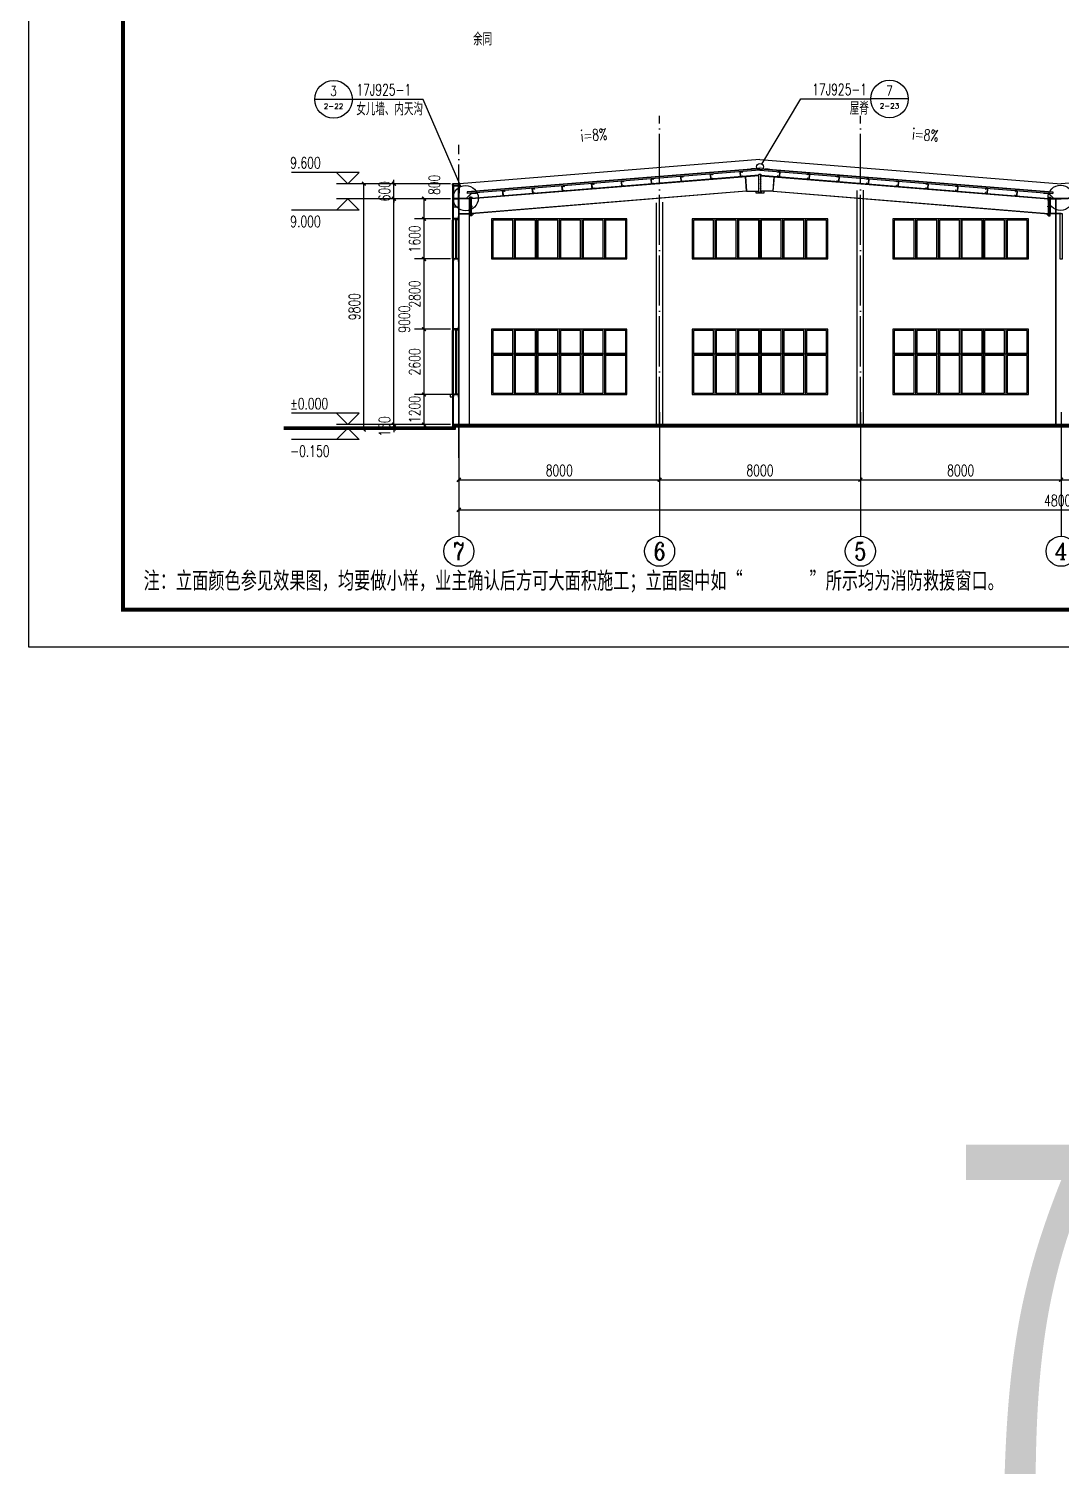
# Model space of a CAD drawing. Header units: millimetres. Extents: x 4455189 to 4808172, y 18512388 to 19204582.
# Drawn here: x 4697874 to 4739008, y 18523259 to 18580855 of the extents above; entities that cross this region are included whole.
import ezdxf
from ezdxf.enums import TextEntityAlignment as Align

# ---------------------------------------------------------------- set-up
doc = ezdxf.new("R2010")
doc.units = ezdxf.units.MM
doc.header["$LTSCALE"] = 1000
doc.header["$MEASUREMENT"] = 0
doc.linetypes.add('DOTE', pattern=[2.42, 2, -0.2, 0.02, -0.2])
doc.layers.get('Defpoints').update_dxf_attribs({"color": 1})
for name, color, linetype in [('0 - 立面线', 7, 'Continuous'), ('AXIS_TEXT', 7, 'Continuous'), ('AXIS_外部', 171, 'Continuous'), ('COLUMN', 2, 'Continuous'), ('DIM_IDEN', 171, 'Continuous'), ('DOTE', 250, 'DOTE'), ('PUB_DIM', 161, 'Continuous'), ('PUB_TEXT', 7, 'Continuous'), ('PUB_WALL', 9, 'Continuous'), ('TK', 4, 'Continuous'), ('WALL', 9, 'Continuous'), ('WINDOW', 140, 'Continuous'), ('YS', 130, 'Continuous'), ('梁柱', 3, 'Continuous'), ('窗', 132, 'Continuous'), ('立面线条', 7, 'Continuous'), ('门', 6, 'Continuous')]:
    doc.layers.add(name, color=color, linetype=linetype)
doc.styles.add('_TCH_AXIS', font='COMPLEX', dxfattribs={"bigfont": 'GBCBIG'})
doc.styles.add('_TCH_DIM', font='SIMPLEX', dxfattribs={"bigfont": 'GBCBIG'})
doc.styles.add('_TCH_DIM_T3', font='SIMPLEX', dxfattribs={"width": 0.705882, "bigfont": 'GBCBIG'})
doc.styles.add('_TCH_LABEL', font='COMPLEX', dxfattribs={"bigfont": 'GBCBIG'})
doc.styles.add('COMPLEX', font='COMPLEX')
doc.styles.add('HT', font='simhei.ttf', dxfattribs={"width": 0.7})
doc.dimstyles.new('_TCH_ARCH&&150', dxfattribs={"dimtxt": 446.25, "dimasz": 150, "dimexe": 375, "dimexo": 450, "dimgap": 150, "dimtad": 1, "dimdec": 0, "dimzin": 0, "dimdsep": 46, "dimtxsty": '_TCH_DIM_T3', "dimblk": 'ARCHTICK', "dimcen": 0.09, "dimclrt": 7, "dimazin": 2, "dimtfac": 1, "dimtdec": 0, "dimtix": 1, "dimtmove": 2, "dimatfit": 3, "dimfxl": 0, "dimtolj": 1, "dimtzin": 0, "dimarcsym": 0})

# ---------------------------------------------------------------- blocks, each defined once
blk = doc.blocks.new('A$C6E6B7AEC')
at = {"layer": 'YS'}
for p, q in [((0, 0), (0, 75)), ((0, 75), (20, 75)), ((2, 2), (2, 72)), ((2, 72), (20, 72)), ((198, 2), (2, 2)), ((20, 72), (20, 75)), ((180, 75), (200, 75)), ((180, 72), (180, 75)), ((180, 72), (198, 72)), ((198, 72), (198, 2)), ((200, 75), (200, 0)), ((200, 0), (0, 0))]:
    blk.add_line(p, q, dxfattribs=at)
blk = doc.blocks.new('A$C25862AEB')
at = {"layer": 'YS'}
for p, q in [((200, 75), (0, 75)), ((0, 75), (0, 0)), ((0, 0), (20, 0)), ((198, 72), (2, 72)), ((2, 72), (2, 2)), ((2, 2), (20, 2)), ((205, 81), (5, 81)), ((5, 81), (5, 75)), ((205, 75), (5, 75)), ((20, 2), (20, 0)), ((180, 2), (198, 2)), ((180, 2), (180, 0)), ((180, 0), (200, 0)), ((198, 2), (198, 72)), ((200, 0), (200, 75))]:
    blk.add_line(p, q, dxfattribs=at)
blk = doc.blocks.new('A$C6EE6551E')
at = {"layer": 'COLUMN'}
blk.add_hatch(color=256, dxfattribs=at).paths.add_polyline_path([(5, 195), (75, 200), (77, 175), (82, 175), (80, 205), (0, 200), (13, 0), (93, 5), (91, 35), (86, 35), (88, 10), (18, 5)])
blk.add_lwpolyline([(93, 5), (13, 0), (0, 200), (80, 205), (82, 175), (77, 175), (75, 200), (5, 195), (18, 5), (88, 10), (86, 35), (91, 35)], close=True, dxfattribs=at)
blk = doc.blocks.new('GeYuanFrame_60655677', base_point=(18.76, 4.34))
at = {"layer": 'TK'}
blk.add_lwpolyline([(18.76, 424.34), (612.76, 424.34), (612.76, 4.34), (18.76, 4.34), (18.76, 424.34)], dxfattribs=at)
at = {"layer": 'TK', "const_width": 1}
blk.add_lwpolyline([(602.76, 414.34), (43.76, 414.34), (43.76, 14.34), (602.76, 14.34)], close=True, dxfattribs=at)
blk = doc.blocks.new('_ArchTick')
at = {"color": 0, "linetype": 'ByBlock', "const_width": 0.4}
blk.add_lwpolyline([(-0.5, -0.5), (0.5, 0.5)], dxfattribs=at)
blk = doc.blocks.new('*D92')
at = {"layer": 'Defpoints', "color": 0}
for p in [(4713620, 18566287), (4715120, 18566287), (4715120, 18565087)]:
    blk.add_point(p, dxfattribs=at)
at = {"layer": 'PUB_DIM', "color": 0, "lineweight": -2}
for p, q in [((4714670, 18566287), (4713245, 18566287)), ((4713620, 18566287), (4713620, 18566437)), ((4713620, 18565087), (4713620, 18566287)), ((4714670, 18565087), (4713245, 18565087)), ((4713620, 18565087), (4713620, 18564937))]:
    blk.add_line(p, q, dxfattribs=at)
at = {"layer": 'PUB_DIM', "color": 0, "lineweight": -2, "xscale": 150, "yscale": 150, "zscale": 150}
for p, rotation in [((4713620, 18566287), 270), ((4713620, 18565087), 90)]:
    blk.add_blockref('_ArchTick', p, dxfattribs=dict(at, rotation=rotation))
at = {"layer": 'PUB_DIM', "color": 7, "insert": (4713247, 18565687), "char_height": 446.2, "attachment_point": 5, "rotation": 90, "style": '_TCH_DIM_T3'}
blk.add_mtext('\\A1;1200', dxfattribs=at)
blk = doc.blocks.new('*D93')
at = {"layer": 'Defpoints', "color": 0}
for p in [(4713620, 18568888), (4715120, 18568888), (4715120, 18566287)]:
    blk.add_point(p, dxfattribs=at)
at = {"layer": 'PUB_DIM', "color": 0, "lineweight": -2}
for p, q in [((4714670, 18568888), (4713245, 18568888)), ((4713620, 18566287), (4713620, 18568888)), ((4714670, 18566287), (4713245, 18566287))]:
    blk.add_line(p, q, dxfattribs=at)
at = {"layer": 'PUB_DIM', "color": 0, "lineweight": -2, "xscale": 150, "yscale": 150, "zscale": 150}
for p, rotation in [((4713620, 18568888), 90), ((4713620, 18566287), 270)]:
    blk.add_blockref('_ArchTick', p, dxfattribs=dict(at, rotation=rotation))
at = {"layer": 'PUB_DIM', "color": 7, "insert": (4713247, 18567587), "char_height": 446.2, "attachment_point": 5, "rotation": 90, "style": '_TCH_DIM_T3'}
blk.add_mtext('\\A1;2600', dxfattribs=at)
blk = doc.blocks.new('*D94')
at = {"layer": 'Defpoints', "color": 0}
for p in [(4713620, 18571687), (4715120, 18571687), (4715120, 18568888)]:
    blk.add_point(p, dxfattribs=at)
at = {"layer": 'PUB_DIM', "color": 0, "lineweight": -2}
for p, q in [((4714670, 18571687), (4713245, 18571687)), ((4713620, 18568888), (4713620, 18571687)), ((4714670, 18568888), (4713245, 18568888))]:
    blk.add_line(p, q, dxfattribs=at)
at = {"layer": 'PUB_DIM', "color": 0, "lineweight": -2, "xscale": 150, "yscale": 150, "zscale": 150}
for p, rotation in [((4713620, 18571687), 90), ((4713620, 18568888), 270)]:
    blk.add_blockref('_ArchTick', p, dxfattribs=dict(at, rotation=rotation))
at = {"layer": 'PUB_DIM', "color": 7, "insert": (4713247, 18570287), "char_height": 446.2, "attachment_point": 5, "rotation": 90, "style": '_TCH_DIM_T3'}
blk.add_mtext('\\A1;2800', dxfattribs=at)
blk = doc.blocks.new('*D95')
at = {"layer": 'Defpoints', "color": 0}
for p in [(4713620, 18573287), (4715120, 18573287), (4715120, 18571687)]:
    blk.add_point(p, dxfattribs=at)
at = {"layer": 'PUB_DIM', "color": 0, "lineweight": -2}
for p, q in [((4714670, 18573287), (4713245, 18573287)), ((4713620, 18571687), (4713620, 18573287)), ((4714670, 18571687), (4713245, 18571687))]:
    blk.add_line(p, q, dxfattribs=at)
at = {"layer": 'PUB_DIM', "color": 0, "lineweight": -2, "xscale": 150, "yscale": 150, "zscale": 150}
for p, rotation in [((4713620, 18573287), 90), ((4713620, 18571687), 270)]:
    blk.add_blockref('_ArchTick', p, dxfattribs=dict(at, rotation=rotation))
at = {"layer": 'PUB_DIM', "color": 7, "insert": (4713247, 18572487), "char_height": 446.2, "attachment_point": 5, "rotation": 90, "style": '_TCH_DIM_T3'}
blk.add_mtext('\\A1;1600', dxfattribs=at)
blk = doc.blocks.new('*D96')
at = {"layer": 'Defpoints', "color": 0}
for p in [(4713620, 18574087), (4715120, 18574087), (4715120, 18573287)]:
    blk.add_point(p, dxfattribs=at)
at = {"layer": 'PUB_DIM', "color": 0, "lineweight": -2}
for p, q in [((4714670, 18574087), (4713245, 18574087)), ((4713620, 18573287), (4713620, 18574087)), ((4714670, 18573287), (4713245, 18573287))]:
    blk.add_line(p, q, dxfattribs=at)
at = {"layer": 'PUB_DIM', "color": 0, "lineweight": -2, "xscale": 150, "yscale": 150, "zscale": 150}
for p, rotation in [((4713620, 18574087), 90), ((4713620, 18573287), 270)]:
    blk.add_blockref('_ArchTick', p, dxfattribs=dict(at, rotation=rotation))
at = {"layer": 'PUB_DIM', "color": 7, "insert": (4714033, 18574642), "char_height": 446.2, "attachment_point": 5, "rotation": 90, "style": '_TCH_DIM_T3'}
blk.add_mtext('\\A1;800', dxfattribs=at)
blk = doc.blocks.new('*D97')
at = {"layer": 'Defpoints', "color": 0}
for p in [(4711220, 18574687), (4715120, 18574687), (4715120, 18564887)]:
    blk.add_point(p, dxfattribs=at)
at = {"layer": 'PUB_DIM', "color": 0, "lineweight": -2}
for p, q in [((4714670, 18574687), (4710845, 18574687)), ((4711220, 18564887), (4711220, 18574687)), ((4714670, 18564887), (4710845, 18564887))]:
    blk.add_line(p, q, dxfattribs=at)
at = {"layer": 'PUB_DIM', "color": 0, "lineweight": -2, "xscale": 150, "yscale": 150, "zscale": 150}
for p, rotation in [((4711220, 18574687), 90), ((4711220, 18564887), 270)]:
    blk.add_blockref('_ArchTick', p, dxfattribs=dict(at, rotation=rotation))
at = {"layer": 'PUB_DIM', "color": 7, "insert": (4710847, 18569787), "char_height": 446.2, "attachment_point": 5, "rotation": 90, "style": '_TCH_DIM_T3'}
blk.add_mtext('\\A1;9800', dxfattribs=at)
blk = doc.blocks.new('*D98')
at = {"layer": 'Defpoints', "color": 0}
for p in [(4712420, 18565087), (4715120, 18565087), (4715120, 18564937)]:
    blk.add_point(p, dxfattribs=at)
at = {"layer": 'PUB_DIM', "color": 0, "lineweight": -2}
for p, q in [((4714670, 18565087), (4712045, 18565087)), ((4714670, 18564937), (4712045, 18564937)), ((4712420, 18565087), (4712420, 18565237)), ((4712420, 18564937), (4712420, 18565087)), ((4712420, 18564937), (4712420, 18564787))]:
    blk.add_line(p, q, dxfattribs=at)
at = {"layer": 'PUB_DIM', "color": 0, "lineweight": -2, "xscale": 150, "yscale": 150, "zscale": 150}
for p, rotation in [((4712420, 18565087), 270), ((4712420, 18564937), 90)]:
    blk.add_blockref('_ArchTick', p, dxfattribs=dict(at, rotation=rotation))
at = {"layer": 'PUB_DIM', "color": 7, "insert": (4712047, 18565012), "char_height": 446.2, "attachment_point": 5, "rotation": 90, "style": '_TCH_DIM_T3'}
blk.add_mtext('\\A1;150', dxfattribs=at)
blk = doc.blocks.new('*D99')
at = {"layer": 'Defpoints', "color": 0}
for p in [(4712420, 18574087), (4715120, 18574087), (4715120, 18565087)]:
    blk.add_point(p, dxfattribs=at)
at = {"layer": 'PUB_DIM', "color": 0, "lineweight": -2}
for p, q in [((4714670, 18574087), (4712045, 18574087)), ((4712420, 18565087), (4712420, 18574087)), ((4714670, 18565087), (4712045, 18565087))]:
    blk.add_line(p, q, dxfattribs=at)
at = {"layer": 'PUB_DIM', "color": 0, "lineweight": -2, "xscale": 150, "yscale": 150, "zscale": 150}
for p, rotation in [((4712420, 18574087), 90), ((4712420, 18565087), 270)]:
    blk.add_blockref('_ArchTick', p, dxfattribs=dict(at, rotation=rotation))
at = {"layer": 'PUB_DIM', "color": 7, "insert": (4712833, 18569287), "char_height": 446.2, "attachment_point": 5, "rotation": 90, "style": '_TCH_DIM_T3'}
blk.add_mtext('\\A1;9000', dxfattribs=at)
blk = doc.blocks.new('*D100')
at = {"layer": 'Defpoints', "color": 0}
for p in [(4712420, 18574687), (4715120, 18574687), (4715120, 18574087)]:
    blk.add_point(p, dxfattribs=at)
at = {"layer": 'PUB_DIM', "color": 0, "lineweight": -2}
for p, q in [((4712420, 18574687), (4712420, 18574837)), ((4714670, 18574687), (4712045, 18574687)), ((4712420, 18574087), (4712420, 18574687)), ((4714670, 18574087), (4712045, 18574087)), ((4712420, 18574087), (4712420, 18573937))]:
    blk.add_line(p, q, dxfattribs=at)
at = {"layer": 'PUB_DIM', "color": 0, "lineweight": -2, "xscale": 150, "yscale": 150, "zscale": 150}
for p, rotation in [((4712420, 18574687), 270), ((4712420, 18574087), 90)]:
    blk.add_blockref('_ArchTick', p, dxfattribs=dict(at, rotation=rotation))
at = {"layer": 'PUB_DIM', "color": 7, "insert": (4712047, 18574387), "char_height": 446.2, "attachment_point": 5, "rotation": 90, "style": '_TCH_DIM_T3'}
blk.add_mtext('\\A1;600', dxfattribs=at)
blk = doc.blocks.new('*D103')
at = {"layer": 'AXIS_外部', "color": 0, "lineweight": -2}
for p, q in [((4739008, 18565137), (4739008, 18562512)), ((4747008, 18565137), (4747008, 18562512)), ((4739008, 18562887), (4747008, 18562887))]:
    blk.add_line(p, q, dxfattribs=at)
at = {"layer": 'Defpoints', "color": 0}
for p in [(4739008, 18565587), (4747008, 18565587), (4747008, 18562887)]:
    blk.add_point(p, dxfattribs=at)
at = {"layer": 'AXIS_外部', "color": 0, "lineweight": -2, "xscale": 150, "yscale": 150, "zscale": 150, "rotation": 180}
blk.add_blockref('_ArchTick', (4739008, 18562887), dxfattribs=at)
at = {"layer": 'AXIS_外部', "color": 0, "lineweight": -2, "xscale": 150, "yscale": 150, "zscale": 150}
blk.add_blockref('_ArchTick', (4747008, 18562887), dxfattribs=at)
at = {"layer": 'AXIS_外部', "color": 7, "insert": (4743008, 18563260), "char_height": 446.2, "attachment_point": 5, "style": '_TCH_DIM_T3'}
blk.add_mtext('\\A1;8000', dxfattribs=at)
blk = doc.blocks.new('*D104')
at = {"layer": 'AXIS_外部', "color": 0, "lineweight": -2}
for p, q in [((4731008, 18565137), (4731008, 18562512)), ((4739008, 18565137), (4739008, 18562512)), ((4731008, 18562887), (4739008, 18562887))]:
    blk.add_line(p, q, dxfattribs=at)
at = {"layer": 'Defpoints', "color": 0}
for p in [(4731008, 18565587), (4739008, 18565587), (4739008, 18562887)]:
    blk.add_point(p, dxfattribs=at)
at = {"layer": 'AXIS_外部', "color": 0, "lineweight": -2, "xscale": 150, "yscale": 150, "zscale": 150, "rotation": 180}
blk.add_blockref('_ArchTick', (4731008, 18562887), dxfattribs=at)
at = {"layer": 'AXIS_外部', "color": 0, "lineweight": -2, "xscale": 150, "yscale": 150, "zscale": 150}
blk.add_blockref('_ArchTick', (4739008, 18562887), dxfattribs=at)
at = {"layer": 'AXIS_外部', "color": 7, "insert": (4735008, 18563260), "char_height": 446.2, "attachment_point": 5, "style": '_TCH_DIM_T3'}
blk.add_mtext('\\A1;8000', dxfattribs=at)
blk = doc.blocks.new('*D105')
at = {"layer": 'AXIS_外部', "color": 0, "lineweight": -2}
for p, q in [((4723008, 18565137), (4723008, 18562512)), ((4731008, 18565137), (4731008, 18562512)), ((4723008, 18562887), (4731008, 18562887))]:
    blk.add_line(p, q, dxfattribs=at)
at = {"layer": 'Defpoints', "color": 0}
for p in [(4723008, 18565587), (4731008, 18565587), (4731008, 18562887)]:
    blk.add_point(p, dxfattribs=at)
at = {"layer": 'AXIS_外部', "color": 0, "lineweight": -2, "xscale": 150, "yscale": 150, "zscale": 150, "rotation": 180}
blk.add_blockref('_ArchTick', (4723008, 18562887), dxfattribs=at)
at = {"layer": 'AXIS_外部', "color": 0, "lineweight": -2, "xscale": 150, "yscale": 150, "zscale": 150}
blk.add_blockref('_ArchTick', (4731008, 18562887), dxfattribs=at)
at = {"layer": 'AXIS_外部', "color": 7, "insert": (4727008, 18563260), "char_height": 446.2, "attachment_point": 5, "style": '_TCH_DIM_T3'}
blk.add_mtext('\\A1;8000', dxfattribs=at)
blk = doc.blocks.new('*D106')
at = {"layer": 'AXIS_外部', "color": 0, "lineweight": -2}
for p, q in [((4715008, 18565137), (4715008, 18562512)), ((4723008, 18565137), (4723008, 18562512)), ((4715008, 18562887), (4723008, 18562887))]:
    blk.add_line(p, q, dxfattribs=at)
at = {"layer": 'Defpoints', "color": 0}
for p in [(4715008, 18565587), (4723008, 18565587), (4723008, 18562887)]:
    blk.add_point(p, dxfattribs=at)
at = {"layer": 'AXIS_外部', "color": 0, "lineweight": -2, "xscale": 150, "yscale": 150, "zscale": 150, "rotation": 180}
blk.add_blockref('_ArchTick', (4715008, 18562887), dxfattribs=at)
at = {"layer": 'AXIS_外部', "color": 0, "lineweight": -2, "xscale": 150, "yscale": 150, "zscale": 150}
blk.add_blockref('_ArchTick', (4723008, 18562887), dxfattribs=at)
at = {"layer": 'AXIS_外部', "color": 7, "insert": (4719008, 18563260), "char_height": 446.2, "attachment_point": 5, "style": '_TCH_DIM_T3'}
blk.add_mtext('\\A1;8000', dxfattribs=at)
blk = doc.blocks.new('*D107')
at = {"layer": 'AXIS_外部', "color": 0, "lineweight": -2}
for p, q in [((4715008, 18565137), (4715008, 18561312)), ((4763008, 18565137), (4763008, 18561312)), ((4715008, 18561687), (4763008, 18561687))]:
    blk.add_line(p, q, dxfattribs=at)
at = {"layer": 'Defpoints', "color": 0}
for p in [(4715008, 18565587), (4763008, 18565587), (4763008, 18561687)]:
    blk.add_point(p, dxfattribs=at)
at = {"layer": 'AXIS_外部', "color": 0, "lineweight": -2, "xscale": 150, "yscale": 150, "zscale": 150, "rotation": 180}
blk.add_blockref('_ArchTick', (4715008, 18561687), dxfattribs=at)
at = {"layer": 'AXIS_外部', "color": 0, "lineweight": -2, "xscale": 150, "yscale": 150, "zscale": 150}
blk.add_blockref('_ArchTick', (4763008, 18561687), dxfattribs=at)
at = {"layer": 'AXIS_外部', "color": 7, "insert": (4739008, 18562060), "char_height": 446.2, "attachment_point": 5, "style": '_TCH_DIM_T3'}
blk.add_mtext('\\A1;48000', dxfattribs=at)
blk = doc.blocks.new('_AXISO')
blk.add_circle((0, 0), 0.5)
at = {"layer": 'AXIS_TEXT', "style": 'COMPLEX', "width": 1.041667}
blk.add_attdef('A', text='', height=0.56, dxfattribs=at).set_placement((-0.25, -0.28), (0.25, -0.28), align=Align.FIT)

msp = doc.modelspace()

# ---------------------------------------------------------------- hatches: boundary and pattern name
at = {"layer": '立面线条'}
for points in [[(4715294, 18574101.2), (4715492.6, 18574296.8), (4715698.1, 18574307.1), (4715698.1, 18574297.1), (4715496.9, 18574287), (4715298.1, 18574091.2), (4714999.1, 18574091.2), (4714999.1, 18574391.2), (4715009.1, 18574391.2), (4715009.1, 18574101.2)], [(4715294, 18574101.2), (4715492.6, 18574296.8), (4715698.1, 18574307.1), (4715698.1, 18574297.1), (4715496.9, 18574287), (4715298.1, 18574091.2), (4714999.2, 18574091.2), (4714999.2, 18574391.2), (4715009.2, 18574391.2), (4715009.2, 18574101.2)], [(4739698.1, 18574307.1), (4739698.6, 18574297.1), (4739497.9, 18574287.1), (4739298.1, 18574091.2), (4738717.2, 18574091.2), (4738519.4, 18574287), (4738318.2, 18574297.1), (4738318.2, 18574307.1), (4738523.7, 18574296.8), (4738722.3, 18574101.2), (4739294, 18574101.2), (4739492.6, 18574296.8)]]:
    msp.add_hatch(color=256, dxfattribs=at).paths.add_polyline_path(points)

# ---------------------------------------------------------------- linework, layer by layer
for p, q in [((4727007.7, 18575644.6), (4715040.4, 18574687.2)), ((4727007.7, 18575644.6), (4739008, 18574684.6)), ((4751008.4, 18575644.6), (4739008, 18574684.6)), ((4714748.2, 18573234.5), (4714748.2, 18571686.8)), ((4714748.2, 18568835), (4714748.2, 18566287.2))]:
    msp.add_line(p, q)
for points in [[(4715448.1, 18573789.2), (4715418.1, 18573789.2), (4715418.1, 18573769.2), (4715448.1, 18573769.2)], [(4715448.2, 18573789.2), (4715418.2, 18573789.2), (4715418.2, 18573769.2), (4715448.2, 18573769.2)], [(4715508.1, 18573769.2), (4715538.1, 18573769.2), (4715538.1, 18573789.2), (4715508.1, 18573789.2)], [(4715508.2, 18573769.2), (4715538.2, 18573769.2), (4715538.2, 18573789.2), (4715508.2, 18573789.2)], [(4738508.1, 18573769.2), (4738478.1, 18573769.2), (4738478.1, 18573789.2), (4738508.1, 18573789.2)], [(4738568.1, 18573789.2), (4738598.1, 18573789.2), (4738598.1, 18573769.2), (4738568.1, 18573769.2)], [(4714755.7, 18566287.2), (4714655.7, 18566287.2), (4714655.7, 18566187.2), (4714755.7, 18566187.2)], [(4764731, 18564937.2), (4763258.1, 18564937.2), (4763258.1, 18565087.2), (4714758.1, 18565087.2), (4714758.1, 18564987.2), (4708027.1, 18564987.2)], [(4764731, 18564837.2), (4763158.1, 18564837.2), (4763158.1, 18564987.2), (4714858.1, 18564987.2), (4714858.1, 18564887.2), (4708027.1, 18564887.2)]]:
    msp.add_lwpolyline(points)
for points, const_width in [([(4715433.1, 18574122.2), (4715523.1, 18574122.2)], 5), ([(4715433.1, 18574021.4), (4715523.1, 18574021.4)], 5), ([(4715433.1, 18573879.6), (4715523.1, 18573879.6)], 5), ([(4715433.1, 18573678.8), (4715523.1, 18573678.8)], 5), ([(4715433.2, 18574122.2), (4715523.2, 18574122.2)], 5), ([(4715433.2, 18574021.4), (4715523.2, 18574021.4)], 5), ([(4715433.2, 18573879.6), (4715523.2, 18573879.6)], 5), ([(4715433.2, 18573678.8), (4715523.2, 18573678.8)], 5), ([(4738583.1, 18574122.2), (4738493.1, 18574122.2)], 5), ([(4738583.1, 18574021.4), (4738493.1, 18574021.4)], 5), ([(4738583.1, 18573879.6), (4738493.1, 18573879.6)], 5), ([(4738583.1, 18573678.8), (4738493.1, 18573678.8)], 5), ([(4715433.1, 18573537), (4715523.1, 18573537)], 5), ([(4715433.1, 18573436.2), (4715523.1, 18573436.2)], 5), ([(4715433.2, 18573537), (4715523.2, 18573537)], 5), ([(4715433.2, 18573436.2), (4715523.2, 18573436.2)], 5), ([(4738583.1, 18573537), (4738493.1, 18573537)], 5), ([(4738583.1, 18573436.2), (4738493.1, 18573436.2)], 5), ([(4764731, 18564887.2), (4763208.1, 18564887.2), (4763208.1, 18565037.2), (4714808.1, 18565037.2), (4714808.1, 18564937.2), (4708027.1, 18564937.2)], 100)]:
    msp.add_lwpolyline(points, dxfattribs=dict(const_width=const_width))
at = {"layer": '0 - 立面线', "color": 250}
for p, q in [((4717208.1, 18573287.2), (4717208.1, 18571687.2)), ((4718108.1, 18573287.2), (4718108.1, 18571687.2)), ((4719008.1, 18573287.2), (4719008.1, 18571687.2)), ((4719908.1, 18573287.2), (4719908.1, 18571687.2)), ((4720808.1, 18573287.2), (4720808.1, 18571687.2)), ((4725208.1, 18573287.2), (4725208.1, 18571687.2)), ((4726108.1, 18573287.2), (4726108.1, 18571687.2)), ((4727008.1, 18573287.2), (4727008.1, 18571687.2)), ((4727908.1, 18573287.2), (4727908.1, 18571687.2)), ((4728808.1, 18573287.2), (4728808.1, 18571687.2)), ((4733208.1, 18573287.2), (4733208.1, 18571687.2)), ((4734108.1, 18573287.2), (4734108.1, 18571687.2)), ((4735008.1, 18573287.2), (4735008.1, 18571687.2)), ((4735908.1, 18573287.2), (4735908.1, 18571687.2)), ((4736808.1, 18573287.2), (4736808.1, 18571687.2)), ((4721708.1, 18571687.2), (4716308.1, 18571687.2)), ((4729708.1, 18571687.2), (4724308.1, 18571687.2)), ((4737708.1, 18571687.2), (4732308.1, 18571687.2)), ((4717208.1, 18568887.2), (4717208.1, 18566287.2)), ((4718108.1, 18568887.2), (4718108.1, 18566287.2)), ((4719008.1, 18568887.2), (4719008.1, 18566287.2)), ((4719908.1, 18568887.2), (4719908.1, 18566287.2)), ((4720808.1, 18568887.2), (4720808.1, 18566287.2)), ((4725208.1, 18568887.2), (4725208.1, 18566287.2)), ((4726108.1, 18568887.2), (4726108.1, 18566287.2)), ((4727008.1, 18568887.2), (4727008.1, 18566287.2)), ((4727908.1, 18568887.2), (4727908.1, 18566287.2)), ((4728808.1, 18568887.2), (4728808.1, 18566287.2)), ((4733208.1, 18568887.2), (4733208.1, 18566287.2)), ((4734108.1, 18568887.2), (4734108.1, 18566287.2)), ((4735008.1, 18568887.2), (4735008.1, 18566287.2)), ((4735908.1, 18568887.2), (4735908.1, 18566287.2)), ((4736808.1, 18568887.2), (4736808.1, 18566287.2)), ((4721708.1, 18567887.2), (4716308.1, 18567887.2)), ((4729708.1, 18567887.2), (4724308.1, 18567887.2)), ((4737708.1, 18567887.2), (4732308.1, 18567887.2))]:
    msp.add_line(p, q, dxfattribs=at)
for points in [[(4721708.1, 18573287.2), (4716308.1, 18573287.2), (4716308.1, 18571687.2), (4721708.1, 18571687.2)], [(4729708.1, 18573287.2), (4724308.1, 18573287.2), (4724308.1, 18571687.2), (4729708.1, 18571687.2)], [(4737708.1, 18573287.2), (4732308.1, 18573287.2), (4732308.1, 18571687.2), (4737708.1, 18571687.2)], [(4721708.1, 18568887.2), (4716308.1, 18568887.2), (4716308.1, 18566287.2), (4721708.1, 18566287.2)], [(4729708.1, 18568887.2), (4724308.1, 18568887.2), (4724308.1, 18566287.2), (4729708.1, 18566287.2)], [(4737708.1, 18568887.2), (4732308.1, 18568887.2), (4732308.1, 18566287.2), (4737708.1, 18566287.2)]]:
    msp.add_lwpolyline(points, close=True, dxfattribs=at)
at = {"layer": 'AXIS_外部'}
for p, q in [((4715008.1, 18565587.2), (4715008.1, 18560637.2)), ((4723008.1, 18565587.2), (4723008.1, 18560637.2)), ((4731008.1, 18565587.2), (4731008.1, 18560637.2)), ((4739008.1, 18565587.2), (4739008.1, 18560637.2))]:
    msp.add_line(p, q, dxfattribs=at)
msp.add_lwpolyline([(4739058.1, 18573487.2), (4738958.1, 18573487.2), (4738958.1, 18571687.2), (4739058.1, 18571687.2)], close=True, dxfattribs=at)
at = {"layer": 'COLUMN'}
for points in [[(4715294, 18574101.2), (4715492.6, 18574296.8), (4715698.1, 18574307.1), (4715698.1, 18574297.1), (4715496.9, 18574287), (4715298.1, 18574091.2), (4714999.1, 18574091.2), (4714999.1, 18574391.2), (4714999.1, 18574391.2), (4715009.1, 18574391.2), (4715009.1, 18574101.2)], [(4715294, 18574101.2), (4715492.6, 18574296.8), (4715698.1, 18574307.1), (4715698.1, 18574297.1), (4715496.9, 18574287), (4715298.1, 18574091.2), (4714999.2, 18574091.2), (4714999.2, 18574391.2), (4714999.2, 18574391.2), (4715009.2, 18574391.2), (4715009.2, 18574101.2)], [(4739698.1, 18574307.1), (4739698.6, 18574297.1), (4739497.9, 18574287.1), (4739298.1, 18574091.2), (4738717.2, 18574091.2), (4738519.4, 18574287), (4738318.2, 18574297.1), (4738318.2, 18574307.1), (4738523.7, 18574296.8), (4738722.3, 18574101.2), (4739294, 18574101.2), (4739492.6, 18574296.8), (4739698.1, 18574307.1)]]:
    msp.add_lwpolyline(points, close=True, dxfattribs=at)
for points in [[(4714999.1, 18574101.2), (4715295, 18574101.2), (4715493.6, 18574296.8), (4715698.1, 18574307.1), (4715698.1, 18574297.1), (4715497.9, 18574287), (4715299.1, 18574091.2), (4714999.1, 18574091.2)], [(4714999.2, 18574101.2), (4715295, 18574101.2), (4715493.6, 18574296.8), (4715698.1, 18574307.1), (4715698.1, 18574297.1), (4715497.9, 18574287), (4715299.1, 18574091.2), (4714999.2, 18574091.2)]]:
    msp.add_lwpolyline(points, dxfattribs=at)
at = {"layer": 'DIM_IDEN'}
for p, q in [((4710764.4, 18578048.5), (4709264.4, 18578048.5)), ((4713585.7, 18578048.5), (4710764.4, 18578048.5)), ((4715082.3, 18574572.6), (4713585.7, 18578048.5)), ((4727077.1, 18575469.5), (4728634.5, 18578062.5)), ((4728634.5, 18578062.5), (4731419.5, 18578062.5)), ((4732919.5, 18578062.5), (4731419.5, 18578062.5))]:
    msp.add_line(p, q, dxfattribs=at)
for centre, radius in [((4710014.4, 18578048.5), 750), ((4732169.5, 18578062.5), 750), ((4727007.9, 18575354.3), 134.4), ((4715280.9, 18574111.2), 502.3), ((4738989.2, 18574125.2), 502.3)]:
    msp.add_circle(centre, radius, dxfattribs=at)
at = {"layer": 'DOTE'}
for p, q in [((4723008.1, 18564987.2), (4723008.1, 18577397)), ((4731008.1, 18564987.2), (4731008.1, 18577397)), ((4715008.1, 18563765.2), (4715008.1, 18576237.2))]:
    msp.add_line(p, q, dxfattribs=at)
at = {"layer": 'PUB_DIM'}
for p, q in [((4711034, 18575137.2), (4708334, 18575137.2)), ((4710584, 18574687.2), (4710134, 18575137.2)), ((4710584, 18574687.2), (4711034, 18575137.2)), ((4712045.3, 18574687.2), (4710134, 18574687.2)), ((4711034, 18573637.2), (4708334, 18573637.2)), ((4710584, 18574087.2), (4710134, 18573637.2)), ((4712045.3, 18574087.2), (4710134, 18574087.2)), ((4710584, 18574087.2), (4711034, 18573637.2)), ((4711034, 18565537.2), (4708334, 18565537.2)), ((4710584, 18565087.2), (4710134, 18565537.2)), ((4710584, 18565087.2), (4711034, 18565537.2)), ((4712045.3, 18565087.2), (4710134, 18565087.2)), ((4710584, 18564937.2), (4710134, 18564487.2)), ((4711634, 18564937.2), (4710134, 18564937.2)), ((4710584, 18564937.2), (4711034, 18564487.2)), ((4711034, 18564487.2), (4708334, 18564487.2))]:
    msp.add_line(p, q, dxfattribs=at)
for points in [[(4721678.7, 18576347.8, 0, 0, 0), (4719635, 18576186.8, 120, 0, 0), (4719186.4, 18576151.5, 0, 0, 0)], [(4732336.7, 18576347.8, 0, 0, 0), (4734380.4, 18576186.8, 120, 0, 0), (4734829, 18576151.5, 0, 0, 0)], [(4732337.6, 18576347.8, 0, 0, 0), (4734381.3, 18576186.8, 120, 0, 0), (4734829.9, 18576151.5, 0, 0, 0)]]:
    msp.add_lwpolyline(points, format="xyseb", dxfattribs=at)
at = {"layer": 'PUB_WALL', "color": 2}
for p, q in [((4730883.1, 18565087.2), (4730883.1, 18574409.1)), ((4731133.1, 18565087.2), (4731133.1, 18574424.1)), ((4722883.1, 18565087.2), (4722883.1, 18573929.1)), ((4723133.1, 18565087.2), (4723133.1, 18573944.1))]:
    msp.add_line(p, q, dxfattribs=at)
at = {"layer": 'WALL'}
msp.add_line((4715008.1, 18574687.2), (4714758.1, 18574687.2), dxfattribs=at)
at = {"layer": 'WALL', "color": 7}
for p, q in [((4714758.1, 18574687.2), (4714758.1, 18565087.2)), ((4714778.2, 18574687.2), (4714778.2, 18565087.2))]:
    msp.add_line(p, q, dxfattribs=at)
at = {"layer": 'WALL', "color": 3}
for p, q in [((4714998.2, 18574687.2), (4714998.2, 18565087.2)), ((4715008.1, 18574687.2), (4715008.1, 18565087.2))]:
    msp.add_line(p, q, dxfattribs=at)
at = {"layer": 'WINDOW', "color": 250}
for points in [[(4716358.1, 18571737.2), (4717158.1, 18571737.2), (4717158.1, 18573237.2), (4716358.1, 18573237.2)], [(4717258.1, 18571737.2), (4718058.1, 18571737.2), (4718058.1, 18573237.2), (4717258.1, 18573237.2)], [(4718158.1, 18571737.2), (4718958.1, 18571737.2), (4718958.1, 18573237.2), (4718158.1, 18573237.2)], [(4719058.1, 18571737.2), (4719858.1, 18571737.2), (4719858.1, 18573237.2), (4719058.1, 18573237.2)], [(4719958.1, 18571737.2), (4720758.1, 18571737.2), (4720758.1, 18573237.2), (4719958.1, 18573237.2)], [(4720858.1, 18571737.2), (4721658.1, 18571737.2), (4721658.1, 18573237.2), (4720858.1, 18573237.2)], [(4724358.1, 18571737.2), (4725158.1, 18571737.2), (4725158.1, 18573237.2), (4724358.1, 18573237.2)], [(4725258.1, 18571737.2), (4726058.1, 18571737.2), (4726058.1, 18573237.2), (4725258.1, 18573237.2)], [(4726158.1, 18571737.2), (4726958.1, 18571737.2), (4726958.1, 18573237.2), (4726158.1, 18573237.2)], [(4727058.1, 18571737.2), (4727858.1, 18571737.2), (4727858.1, 18573237.2), (4727058.1, 18573237.2)], [(4727958.1, 18571737.2), (4728758.1, 18571737.2), (4728758.1, 18573237.2), (4727958.1, 18573237.2)], [(4728858.1, 18571737.2), (4729658.1, 18571737.2), (4729658.1, 18573237.2), (4728858.1, 18573237.2)], [(4732358.1, 18571737.2), (4733158.1, 18571737.2), (4733158.1, 18573237.2), (4732358.1, 18573237.2)], [(4733258.1, 18571737.2), (4734058.1, 18571737.2), (4734058.1, 18573237.2), (4733258.1, 18573237.2)], [(4734158.1, 18571737.2), (4734958.1, 18571737.2), (4734958.1, 18573237.2), (4734158.1, 18573237.2)], [(4735058.1, 18571737.2), (4735858.1, 18571737.2), (4735858.1, 18573237.2), (4735058.1, 18573237.2)], [(4735958.1, 18571737.2), (4736758.1, 18571737.2), (4736758.1, 18573237.2), (4735958.1, 18573237.2)], [(4736858.1, 18571737.2), (4737658.1, 18571737.2), (4737658.1, 18573237.2), (4736858.1, 18573237.2)], [(4716358.1, 18567937.2), (4717158.1, 18567937.2), (4717158.1, 18568837.2), (4716358.1, 18568837.2)], [(4717258.1, 18567937.2), (4718058.1, 18567937.2), (4718058.1, 18568837.2), (4717258.1, 18568837.2)], [(4718158.1, 18567937.2), (4718958.1, 18567937.2), (4718958.1, 18568837.2), (4718158.1, 18568837.2)], [(4719058.1, 18567937.2), (4719858.1, 18567937.2), (4719858.1, 18568837.2), (4719058.1, 18568837.2)], [(4719958.1, 18567937.2), (4720758.1, 18567937.2), (4720758.1, 18568837.2), (4719958.1, 18568837.2)], [(4720858.1, 18567937.2), (4721658.1, 18567937.2), (4721658.1, 18568837.2), (4720858.1, 18568837.2)], [(4724358.1, 18567937.2), (4725158.1, 18567937.2), (4725158.1, 18568837.2), (4724358.1, 18568837.2)], [(4725258.1, 18567937.2), (4726058.1, 18567937.2), (4726058.1, 18568837.2), (4725258.1, 18568837.2)], [(4726158.1, 18567937.2), (4726958.1, 18567937.2), (4726958.1, 18568837.2), (4726158.1, 18568837.2)], [(4727058.1, 18567937.2), (4727858.1, 18567937.2), (4727858.1, 18568837.2), (4727058.1, 18568837.2)], [(4727958.1, 18567937.2), (4728758.1, 18567937.2), (4728758.1, 18568837.2), (4727958.1, 18568837.2)], [(4728858.1, 18567937.2), (4729658.1, 18567937.2), (4729658.1, 18568837.2), (4728858.1, 18568837.2)], [(4732358.1, 18567937.2), (4733158.1, 18567937.2), (4733158.1, 18568837.2), (4732358.1, 18568837.2)], [(4733258.1, 18567937.2), (4734058.1, 18567937.2), (4734058.1, 18568837.2), (4733258.1, 18568837.2)], [(4734158.1, 18567937.2), (4734958.1, 18567937.2), (4734958.1, 18568837.2), (4734158.1, 18568837.2)], [(4735058.1, 18567937.2), (4735858.1, 18567937.2), (4735858.1, 18568837.2), (4735058.1, 18568837.2)], [(4735958.1, 18567937.2), (4736758.1, 18567937.2), (4736758.1, 18568837.2), (4735958.1, 18568837.2)], [(4736858.1, 18567937.2), (4737658.1, 18567937.2), (4737658.1, 18568837.2), (4736858.1, 18568837.2)], [(4717158.1, 18567837.2), (4716358.1, 18567837.2), (4716358.1, 18566337.2), (4717158.1, 18566337.2)], [(4718058.1, 18567837.2), (4717258.1, 18567837.2), (4717258.1, 18566337.2), (4718058.1, 18566337.2)], [(4718958.1, 18567837.2), (4718158.1, 18567837.2), (4718158.1, 18566337.2), (4718958.1, 18566337.2)], [(4719858.1, 18567837.2), (4719058.1, 18567837.2), (4719058.1, 18566337.2), (4719858.1, 18566337.2)], [(4720758.1, 18567837.2), (4719958.1, 18567837.2), (4719958.1, 18566337.2), (4720758.1, 18566337.2)], [(4721658.1, 18567837.2), (4720858.1, 18567837.2), (4720858.1, 18566337.2), (4721658.1, 18566337.2)], [(4725158.1, 18567837.2), (4724358.1, 18567837.2), (4724358.1, 18566337.2), (4725158.1, 18566337.2)], [(4726058.1, 18567837.2), (4725258.1, 18567837.2), (4725258.1, 18566337.2), (4726058.1, 18566337.2)], [(4726958.1, 18567837.2), (4726158.1, 18567837.2), (4726158.1, 18566337.2), (4726958.1, 18566337.2)], [(4727858.1, 18567837.2), (4727058.1, 18567837.2), (4727058.1, 18566337.2), (4727858.1, 18566337.2)], [(4728758.1, 18567837.2), (4727958.1, 18567837.2), (4727958.1, 18566337.2), (4728758.1, 18566337.2)], [(4729658.1, 18567837.2), (4728858.1, 18567837.2), (4728858.1, 18566337.2), (4729658.1, 18566337.2)], [(4733158.1, 18567837.2), (4732358.1, 18567837.2), (4732358.1, 18566337.2), (4733158.1, 18566337.2)], [(4734058.1, 18567837.2), (4733258.1, 18567837.2), (4733258.1, 18566337.2), (4734058.1, 18566337.2)], [(4734958.1, 18567837.2), (4734158.1, 18567837.2), (4734158.1, 18566337.2), (4734958.1, 18566337.2)], [(4735858.1, 18567837.2), (4735058.1, 18567837.2), (4735058.1, 18566337.2), (4735858.1, 18566337.2)], [(4736758.1, 18567837.2), (4735958.1, 18567837.2), (4735958.1, 18566337.2), (4736758.1, 18566337.2)], [(4737658.1, 18567837.2), (4736858.1, 18567837.2), (4736858.1, 18566337.2), (4737658.1, 18566337.2)]]:
    msp.add_lwpolyline(points, close=True, dxfattribs=at)
at = {"layer": 'YS', "const_width": 8}
for points in [[(4715015.9, 18574606.5), (4715040.4, 18574626.7), (4715040.4, 18574687.2), (4714732.1, 18574687.2), (4714732.1, 18574626.7), (4714756.6, 18574606.5)], [(4715015.9, 18574606.5), (4715040.4, 18574626.7), (4715040.4, 18574687.2), (4714732.1, 18574687.2), (4714732.1, 18574626.7), (4714756.6, 18574606.5)], [(4714787, 18573386.1), (4714787, 18573280.1), (4714748.1, 18573280.1), (4714748.1, 18573234.5), (4714779.6, 18573250.6)], [(4714787, 18573386.1), (4714787, 18573280.1), (4714748.2, 18573280.1), (4714748.2, 18573234.5), (4714779.6, 18573250.6)], [(4714988.8, 18571747.4), (4714988.8, 18571686.8), (4714748.2, 18571686.8), (4714748.2, 18571604.5), (4714772.6, 18571578.1)], [(4714787, 18568986.6), (4714787, 18568880.6), (4714748.2, 18568880.6), (4714748.2, 18568835), (4714779.6, 18568851)], [(4714988.8, 18566347.8), (4714988.8, 18566287.2), (4714748.2, 18566287.2), (4714748.2, 18566205), (4714772.6, 18566178.5)]]:
    msp.add_lwpolyline(points, dxfattribs=at)
at = {"layer": '梁柱'}
for p, q in [((4727008.1, 18575292.9), (4715342.7, 18574359.7)), ((4727007.2, 18575292.9), (4738672.7, 18574359.7)), ((4727008.1, 18575282.9), (4715342.7, 18574349.7)), ((4727008.1, 18575222.8), (4715342.7, 18574289.6)), ((4726968.1, 18575021.3), (4715508.1, 18574097.5)), ((4726968.1, 18575001.2), (4715508.1, 18574077.5)), ((4726475.8, 18574382.4), (4726434.5, 18574969.3)), ((4726485.1, 18574392.4), (4726444.5, 18574969.9)), ((4726929.1, 18575017.8), (4726968.1, 18575056.8)), ((4727048.1, 18575056.8), (4726968.1, 18575056.8)), ((4726968.1, 18574341.1), (4726968.1, 18575056.8)), ((4727007.2, 18575282.9), (4738672.7, 18574349.7)), ((4727007.2, 18575222.8), (4738672.7, 18574289.6)), ((4727047.2, 18575021.3), (4738507.2, 18574097.5)), ((4727047.2, 18575001.2), (4738507.2, 18574077.5)), ((4727087.3, 18575017.7), (4727048.1, 18575056.8)), ((4727048.1, 18574341.1), (4727048.1, 18575056.8)), ((4727530.2, 18574392.4), (4727570.8, 18574970.3)), ((4727539.6, 18574382.4), (4727580.8, 18574969.9)), ((4714778.1, 18574606.2), (4714998.1, 18574606.2)), ((4714798.1, 18573767.2), (4714798.1, 18574606.2)), ((4714806.1, 18574168.2), (4714806.1, 18574606.2)), ((4714806.1, 18574596.2), (4714990.1, 18574596.2)), ((4714990.1, 18574168.2), (4714990.1, 18574606.2)), ((4715342.7, 18574359.7), (4715342.7, 18574289.6)), ((4715342.7, 18574359.7), (4715342.7, 18574289.6)), ((4715342.7, 18574359.7), (4715342.7, 18574289.6)), ((4715342.7, 18574345.4), (4715342.7, 18574299.6)), ((4715342.7, 18574345.4), (4715342.7, 18574299.6)), ((4715342.7, 18574345.4), (4715342.7, 18574299.6)), ((4715448.1, 18574147.2), (4715398.1, 18574097.2)), ((4715448.2, 18574147.2), (4715398.2, 18574097.2)), ((4715448.1, 18573411.2), (4715448.1, 18574147.2)), ((4715508.1, 18574147.2), (4715448.1, 18574147.2)), ((4715448.2, 18573411.2), (4715448.2, 18574147.2)), ((4715508.2, 18574147.2), (4715448.2, 18574147.2)), ((4715478.1, 18573411.2), (4715478.1, 18574147.2)), ((4715478.2, 18573411.2), (4715478.2, 18574147.2)), ((4726476.6, 18574392.4), (4715508.1, 18573496.6)), ((4726476.6, 18574382.4), (4715508.1, 18573486.6)), ((4715508.1, 18573411.2), (4715508.1, 18574147.2)), ((4715508.1, 18574147.2), (4715554.3, 18574101.1)), ((4715508.2, 18573411.2), (4715508.2, 18574147.2)), ((4715508.2, 18574147.2), (4715554.3, 18574101.1)), ((4726474.7, 18574382.4), (4726967.7, 18574382.4)), ((4726485.1, 18574392.4), (4726967.7, 18574392.4)), ((4727530.4, 18574392.4), (4727047.7, 18574392.4)), ((4727539.7, 18574382.4), (4727047.7, 18574382.4)), ((4727538.8, 18574392.4), (4738507.2, 18573496.6)), ((4727538.8, 18574382.4), (4738507.2, 18573486.6)), ((4738508.1, 18574147.2), (4738462, 18574101.1)), ((4738508.1, 18573411.2), (4738508.1, 18574147.2)), ((4738508.1, 18574147.2), (4738568.1, 18574147.2)), ((4738538.1, 18573411.2), (4738538.1, 18574147.2)), ((4738568.1, 18573411.2), (4738568.1, 18574147.2)), ((4738568.1, 18574147.2), (4738618.1, 18574097.2)), ((4738673.6, 18574359.7), (4738673.6, 18574289.6)), ((4738673.6, 18574345.4), (4738673.6, 18574299.6)), ((4714798.1, 18574087.2), (4714998.1, 18574087.2)), ((4714798.1, 18573767.2), (4714998.1, 18573767.2)), ((4714806.1, 18573767.2), (4714806.1, 18574087.2)), ((4714990.1, 18573767.2), (4714990.1, 18574087.2)), ((4715448.1, 18574087.2), (4715008.1, 18574087.2)), ((4715448.1, 18574077.2), (4715008.1, 18574077.2)), ((4715448.2, 18574087.2), (4715008.1, 18574087.2)), ((4715448.2, 18574077.2), (4715008.1, 18574077.2)), ((4715305.2, 18574097.2), (4715448.2, 18574097.2)), ((4715305.2, 18574097.2), (4715448.1, 18574097.2)), ((4715428.2, 18565087.2), (4715428.2, 18574077.2)), ((4715438.2, 18565087.2), (4715438.2, 18574077.2)), ((4738711.1, 18574097.2), (4738568.1, 18574097.2)), ((4738568.1, 18574087.2), (4739008.1, 18574087.2)), ((4738568.1, 18574077.2), (4739008.1, 18574077.2)), ((4738578.1, 18573487.2), (4738578.1, 18574077.2)), ((4738588.1, 18573487.2), (4738588.1, 18574077.2)), ((4738798.1, 18565087.2), (4738798.1, 18574077.2)), ((4738808.1, 18565087.2), (4738808.1, 18574077.2)), ((4715008.1, 18573497.2), (4715428.1, 18573497.2)), ((4715008.1, 18573487.2), (4715428.1, 18573487.2)), ((4715008.1, 18573497.2), (4715428.2, 18573497.2)), ((4715008.1, 18573487.2), (4715428.2, 18573487.2)), ((4715508.1, 18573411.2), (4715448.1, 18573411.2)), ((4715508.2, 18573411.2), (4715448.2, 18573411.2)), ((4715508.1, 18573411.2), (4715588.1, 18573491.2)), ((4715508.2, 18573411.2), (4715588.2, 18573491.2)), ((4738508.1, 18573411.2), (4738428.1, 18573491.2)), ((4738508.1, 18573411.2), (4738568.1, 18573411.2)), ((4739008.1, 18573487.2), (4738578.1, 18573487.2)), ((4739008.1, 18573497.2), (4738588.1, 18573497.2))]:
    msp.add_line(p, q, dxfattribs=at)
at = {"layer": '梁柱', "const_width": 15}
for points in [[(4726943.1, 18574842.7), (4727073.1, 18574842.7)], [(4726943.1, 18574759.2), (4726968.1, 18574759.2)], [(4727073.1, 18574759.2), (4727048.1, 18574759.2)], [(4726943.1, 18574675.7), (4727073.1, 18574675.7)], [(4726943.1, 18574592.1), (4726968.1, 18574592.1)], [(4726943.1, 18574508.6), (4727073.1, 18574508.6)], [(4727073.1, 18574592.1), (4727048.1, 18574592.1)]]:
    msp.add_lwpolyline(points, dxfattribs=at)
at = {"layer": '梁柱'}
for points in [[(4727157.7, 18574382.4), (4727157.7, 18574309.4), (4726857.7, 18574309.4), (4726857.7, 18574382.4)], [(4727047.7, 18574382.4), (4727097.7, 18574382.4), (4727047.7, 18574332.4), (4726967.7, 18574332.4), (4726917.7, 18574382.4), (4726967.7, 18574382.4)]]:
    msp.add_lwpolyline(points, dxfattribs=at)
at = {"layer": '窗'}
for p, q in [((4715008.1, 18573287.2), (4714758.1, 18573287.2)), ((4715008.1, 18573287.2), (4714758.1, 18573287.2)), ((4714878.2, 18573236.5), (4714878.2, 18571737)), ((4714918.2, 18573236.5), (4714918.2, 18571737)), ((4714998.2, 18571686.8), (4714748.2, 18571686.8)), ((4715008.1, 18568887.6), (4714758.1, 18568887.6)), ((4714878.2, 18568837), (4714878.2, 18566337.4)), ((4714918.2, 18568837), (4714918.2, 18566337.4)), ((4714998.2, 18566287.2), (4714748.2, 18566287.2))]:
    msp.add_line(p, q, dxfattribs=at)
at = {"layer": '窗', "color": 6}
for points in [[(4714861.5, 18573286.8), (4714936.2, 18573286.8), (4714936.2, 18573236.5), (4714861.5, 18573236.5)], [(4714861.5, 18573286.8), (4714936.2, 18573286.8), (4714936.2, 18573236.5), (4714861.5, 18573236.5)], [(4714865.2, 18573283), (4714932.4, 18573283), (4714932.4, 18573240.3), (4714865.2, 18573240.3)], [(4714865.2, 18573283), (4714932.4, 18573283), (4714932.4, 18573240.3), (4714865.2, 18573240.3)], [(4714861.5, 18571686.8), (4714936.2, 18571686.8), (4714936.2, 18571737), (4714861.5, 18571737)], [(4714865.2, 18571690.5), (4714932.4, 18571690.5), (4714932.4, 18571733.2), (4714865.2, 18571733.2)], [(4714861.5, 18568887.2), (4714936.2, 18568887.2), (4714936.2, 18568837), (4714861.5, 18568837)], [(4714865.2, 18568883.4), (4714932.4, 18568883.4), (4714932.4, 18568840.7), (4714865.2, 18568840.7)], [(4714861.5, 18566287.2), (4714936.2, 18566287.2), (4714936.2, 18566337.4), (4714861.5, 18566337.4)], [(4714865.2, 18566290.9), (4714932.4, 18566290.9), (4714932.4, 18566333.7), (4714865.2, 18566333.7)]]:
    msp.add_lwpolyline(points, close=True, dxfattribs=at)
at = {"layer": '立面线条'}
for p, q in [((4715008.1, 18574687.2), (4715028.1, 18574687.2)), ((4715008.1, 18574307.2), (4715028.1, 18574307.2)), ((4715028.1, 18574307.2), (4715028.1, 18574687.2))]:
    msp.add_line(p, q, dxfattribs=at)
at = {"layer": '门', "const_width": 10}
msp.add_lwpolyline([(4727408.1, 18575252.9), (4727372.3, 18575302.3), (4727032, 18575319.3), (4727008.1, 18575369.3), (4726984.3, 18575319.3), (4726644, 18575302.3), (4726608.1, 18575252.9)], dxfattribs=at)

# ---------------------------------------------------------------- block references
for name, p in [('A$C6E6B7AEC', (4714790.1, 18574612.2)), ('A$C6E6B7AEC', (4714790.2, 18574612.2)), ('A$C6E6B7AEC', (4714798.1, 18574093.2)), ('A$C6E6B7AEC', (4714798.2, 18574093.2)), ('A$C25862AEB', (4714793.2, 18571605.8)), ('A$C25862AEB', (4714793.2, 18566206.2))]:
    msp.add_blockref(name, p)
at = {"xscale": -1, "rotation": 180}
for p in [(4714793.1, 18573367.8), (4714793.2, 18573367.8), (4714793.2, 18568968.2)]:
    msp.add_blockref('A$C25862AEB', p, dxfattribs=at)
at = {"layer": 'AXIS_外部', "xscale": 150, "yscale": 150, "zscale": 150}
msp.add_blockref('GeYuanFrame_60655677', (4697874.2, 18556210.3), dxfattribs=at)
at = {"layer": 'AXIS_外部'}
ref = msp.add_blockref('_AXISO', (4715008.1, 18560037.2), dxfattribs=dict(at, xscale=1200, yscale=1200, zscale=1200))
ref.add_attrib('A', '7', dxfattribs={"layer": 'AXIS_TEXT', "height": 698.9, "style": '_TCH_AXIS'}).set_placement((4714775.2, 18559687.7), (4715241.1, 18559687.7), align=Align.FIT)
ref = msp.add_blockref('_AXISO', (4723008.1, 18560037.2), dxfattribs=dict(at, xscale=1200, yscale=1200, zscale=1200))
ref.add_attrib('A', '6', dxfattribs={"layer": 'AXIS_TEXT', "height": 698.9, "style": '_TCH_AXIS'}).set_placement((4722775.2, 18559687.7), (4723241.1, 18559687.7), align=Align.FIT)
ref = msp.add_blockref('_AXISO', (4731008.1, 18560037.2), dxfattribs=dict(at, xscale=1200, yscale=1200, zscale=1200))
ref.add_attrib('A', '5', dxfattribs={"layer": 'AXIS_TEXT', "height": 698.9, "style": '_TCH_AXIS'}).set_placement((4730775.2, 18559687.7), (4731241.1, 18559687.7), align=Align.FIT)
ref = msp.add_blockref('_AXISO', (4739008.1, 18560037.2), dxfattribs=dict(at, xscale=1200, yscale=1200, zscale=1200))
ref.add_attrib('A', '4', dxfattribs={"layer": 'AXIS_TEXT', "height": 668.2, "style": '_TCH_AXIS'}).set_placement((4738753.6, 18559703.1), (4739262.7, 18559703.1), align=Align.FIT)
at = {"layer": 'COLUMN', "extrusion": (7.24368e-11, -8.98622e-10, -1), "xscale": -1, "zscale": -1, "rotation": 359.2054968092666}
for p in [(-4721486, 18574580.2, 0), (-4722668.5, 18574675.5, 0), (-4723851, 18574770.9, 0), (-4725033.6, 18574866.2, 0), (-4726216.1, 18574961.5, 0), (-4716755.9, 18574198.9, 0), (-4717938.4, 18574294.3, 0), (-4719120.9, 18574389.6, 0), (-4720303.5, 18574484.9, 0)]:
    msp.add_blockref('A$C6EE6551E', p, dxfattribs=at)
at = {"layer": 'COLUMN', "extrusion": (-7.24368e-11, -8.98622e-10, -1), "zscale": -1, "rotation": 0.79450319073337}
for p in [(-4727799.3, 18574961.5, 0), (-4728981.8, 18574866.2, 0), (-4730164.3, 18574770.9, 0), (-4731346.9, 18574675.5, 0), (-4732529.4, 18574580.2, 0), (-4733711.9, 18574484.9, 0), (-4734894.4, 18574389.6, 0), (-4736077, 18574294.3, 0), (-4737259.5, 18574198.9, 0)]:
    msp.add_blockref('A$C6EE6551E', p, dxfattribs=at)

# ---------------------------------------------------------------- texts
at = {"layer": 'PUB_TEXT'}
for s, style, p in [('余同', '_TCH_DIM', (4715574.5, 18580194)), ('女儿墙、内天沟', '_TCH_LABEL', (4710921.9, 18577410.7)), ('屋脊', '_TCH_LABEL', (4730586.2, 18577435.9))]:
    msp.add_text(s, height=506.38, dxfattribs=dict(at, style=style)).set_placement(p)
at = {"layer": 'PUB_TEXT', "style": '_TCH_LABEL'}
for s, height, p, p2 in [('3', 391.5, (4709883.9, 18578187.3), (4710144.9, 18578187.3)), ('7', 391.5, (4732039, 18578201.3), (4732300, 18578201.3)), ('2-22', 204.59, (4709624.7, 18577669.4), (4710404, 18577669.4)), ('2-23', 204.59, (4731779.9, 18577683.4), (4732559.2, 18577683.4))]:
    msp.add_text(s, height=height, dxfattribs=at).set_placement(p, p2, align=Align.FIT)
at = {"layer": 'PUB_TEXT'}
for s, height, style, width, p in [('17J925-1', 446.25, '_TCH_LABEL', 0.705882, (4710921.9, 18578206)), ('17J925-1', 446.25, '_TCH_LABEL', 0.705882, (4729087, 18578220)), ('9.600', 446.25, '_TCH_DIM', 0.705882, (4708289, 18575294.7)), ('9.000', 446.25, '_TCH_DIM', 0.705882, (4708289, 18572954.7)), ('%%P0.000', 446.25, '_TCH_DIM', 0.705882, (4708289, 18565694.7)), ('-0.150', 446.25, '_TCH_DIM', 0.705882, (4708289, 18563804.7)), ('注：立面颜色参见效果图，均要做小样，业主确认后方可大面积施工；立面图中如“', 675.949, 'HT', 0.7, (4702443.6, 18558538.5)), ('”所示均为消防救援窗口。', 675.949, 'HT', 0.7, (4728983.4, 18558538.5)), ('7', 13519, 'HT', 0.7, (4734505.7, 18523259.5))]:
    msp.add_text(s, height=height, dxfattribs=dict(at, style=style, width=width)).set_placement(p)
at = {"layer": 'PUB_TEXT', "style": '_TCH_DIM', "width": 0.705882}
for rotation, p in [(4.504963, (4719881.8, 18576364.1)), (355.495037, (4733056.9, 18576448.9)), (355.495037, (4733057.8, 18576448.9))]:
    msp.add_text('i=8%', height=446.25, rotation=rotation, dxfattribs=at).set_placement(p)

# ---------------------------------------------------------------- dimensions: what is measured, and where the dimension line sits
at = {"layer": 'AXIS_外部'}
for p1, p2, distance, picture, middle in [((4715008.1, 18565587.2), (4723008.1, 18565587.2), -2700, '*D106', (4719008.1, 18563260.3)), ((4715008.1, 18565587.2), (4763008.1, 18565587.2), -3900, '*D107', (4739008.1, 18562060.3)), ((4723008.1, 18565587.2), (4731008.1, 18565587.2), -2700, '*D105', (4727008.1, 18563260.3)), ((4731008.1, 18565587.2), (4739008.1, 18565587.2), -2700, '*D104', (4735008.1, 18563260.3)), ((4739008.1, 18565587.2), (4747008.1, 18565587.2), -2700, '*D103', (4743008.1, 18563260.3))]:
    dim = msp.add_aligned_dim(p1=p1, p2=p2, distance=distance, dimstyle='_TCH_ARCH&&150', dxfattribs=at)
    dim.commit()
    dim.dimension.update_dxf_attribs({"geometry": picture, "text_midpoint": middle})
at = {"layer": 'PUB_DIM'}
for p1, p2, distance, picture, middle in [((4715120.3, 18564887.2), (4715120.3, 18574687.2), 3900, '*D97', (4710847.2, 18569787.2)), ((4715120.3, 18574087.2), (4715120.3, 18574687.2), 2700, '*D100', (4712047.2, 18574387.2)), ((4715120.3, 18571687.2), (4715120.3, 18573287.2), 1500, '*D95', (4713247.2, 18572487.2)), ((4715120.3, 18568887.6), (4715120.3, 18571687.2), 1500, '*D94', (4713247.2, 18570287.4)), ((4715120.3, 18566287.2), (4715120.3, 18568887.6), 1500, '*D93', (4713247.2, 18567587.4)), ((4715120.3, 18565087.2), (4715120.3, 18566287.2), 1500, '*D92', (4713247.2, 18565687.2)), ((4715120.3, 18564937.2), (4715120.3, 18565087.2), 2700, '*D98', (4712047.2, 18565012.2))]:
    dim = msp.add_aligned_dim(p1=p1, p2=p2, distance=distance, dimstyle='_TCH_ARCH&&150', dxfattribs=at)
    dim.commit()
    dim.dimension.update_dxf_attribs({"geometry": picture, "text_midpoint": middle})
for base, p1, picture, middle in [((4713620.3, 18574087.2), (4715120.3, 18573287.2), '*D96', (4714032.8, 18574642.2)), ((4712420.3, 18574087.2), (4715120.3, 18565087.2), '*D99', (4712832.8, 18569287.2))]:
    dim = msp.add_linear_dim(base=base, p1=p1, p2=(4715120.3, 18574087.2), angle=90, dimstyle='_TCH_ARCH&&150', dxfattribs=at)
    dim.commit()
    dim.dimension.update_dxf_attribs({"geometry": picture, "text_midpoint": middle, "dimtype": 129})

doc.saveas('drawing.dxf')
